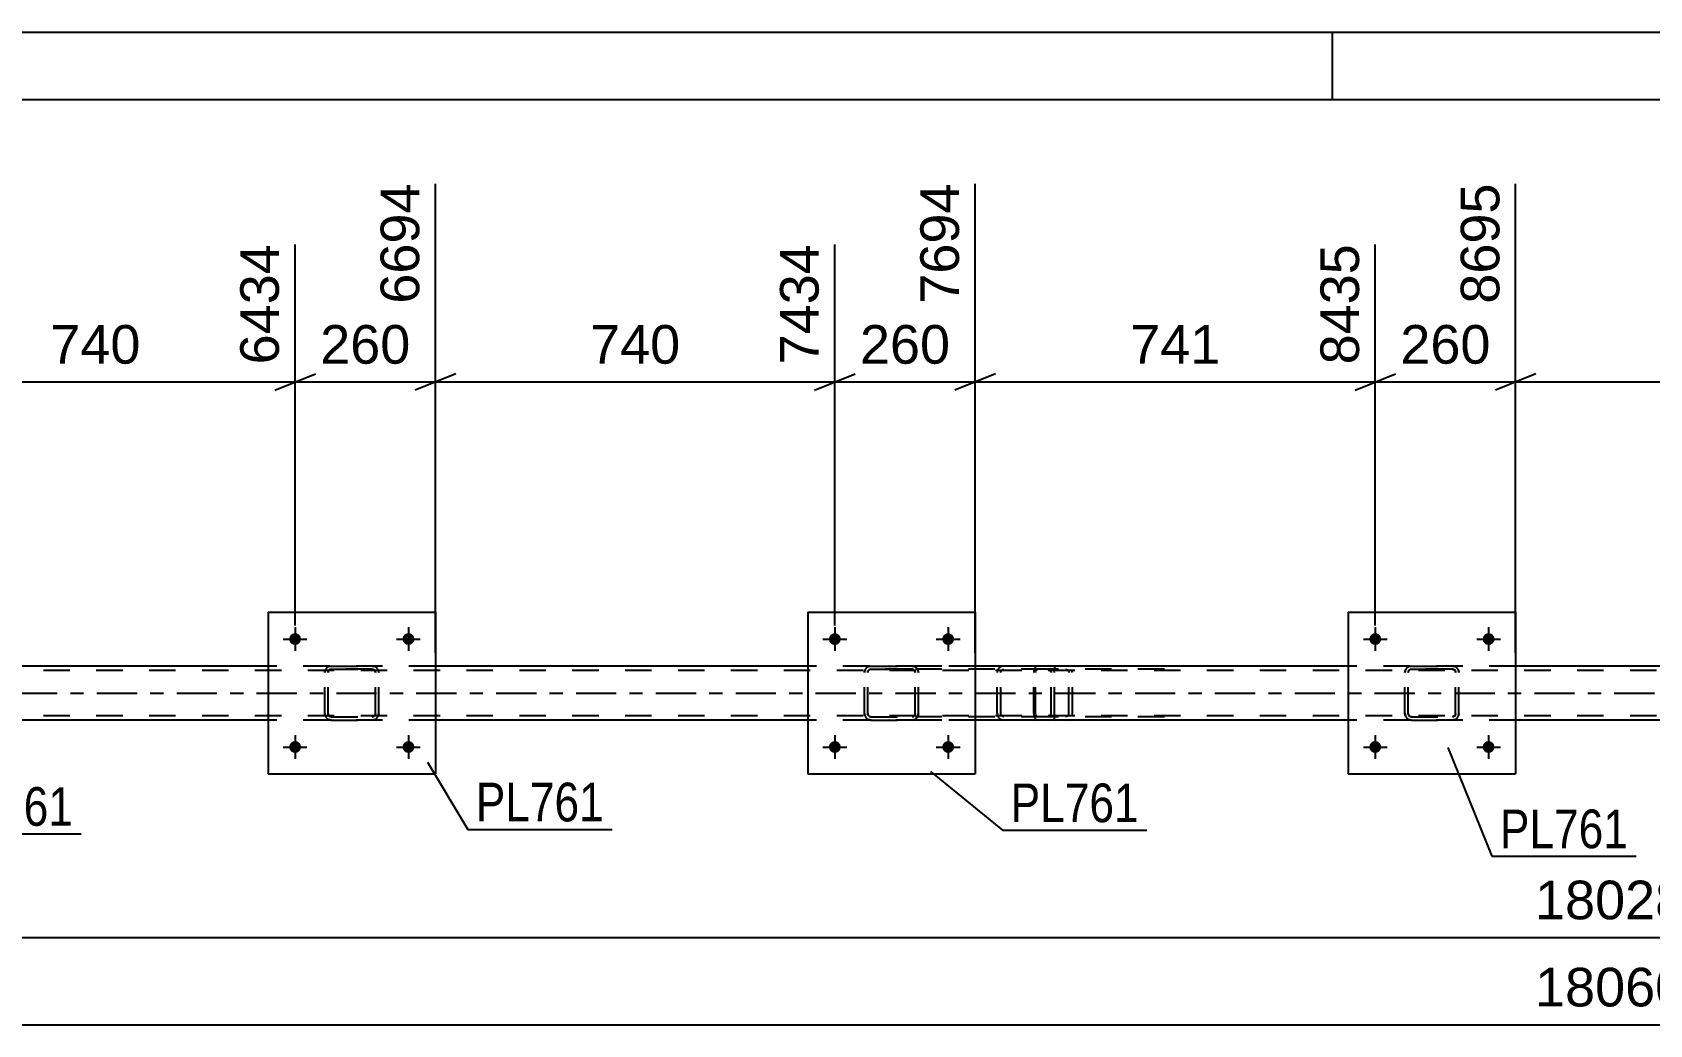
# Model space of a CAD drawing. Header units: millimetres. Extents: x 0 to 841, y 0 to 594.
# Drawn here: x 324.6 to 444.5, y 520.5 to 594 of the extents above; entities that cross this region are included whole.
import ezdxf

# ---------------------------------------------------------------- set-up
doc = ezdxf.new("R2010")
doc.units = ezdxf.units.MM
doc.linetypes.add('DXK_LINE_DOT2', pattern=[3.9198, 1.9599, -1.9599])
doc.linetypes.add('DXK_LINE_DOT3', pattern=[5.9187, 2.979, -0.9799, 0.9799, -0.9799])
doc.styles.add('Arial', font='ARIAL.TTF', dxfattribs={"height": 0.2})
doc.styles.add('Arial Narrow', font='ARIALN.TTF', dxfattribs={"height": 0.2})

# ---------------------------------------------------------------- blocks, each defined once
blk = doc.blocks.new('Unknown-317913800-1115')
at = {"color": 5, "linetype": 'Continuous'}
for p, q in [((841, 594), (0, 594)), ((421, 589), (421, 594)), ((836, 589), (5, 589))]:
    blk.add_line(p, q, dxfattribs=at)
blk = doc.blocks.new('Part-317913800-1880 - 1696')
at = {"color": 7, "linetype": 'DXK_LINE_DOT2'}
for p, q in [((762.52, 546.71), (86.76, 546.71)), ((354.52, 547.03), (342.12, 547.03)), ((394.52, 547.03), (382.12, 547.03)), ((434.57, 547.03), (422.17, 547.03)), ((762.52, 543.35), (86.76, 543.35)), ((354.52, 543.03), (342.12, 543.03)), ((394.52, 543.03), (382.12, 543.03)), ((434.57, 543.03), (422.17, 543.03))]:
    blk.add_line(p, q, dxfattribs=at)
at = {"color": 2, "linetype": 'Continuous'}
for p, q in [((342.12, 547.03), (314.52, 547.03)), ((382.12, 547.03), (354.52, 547.03)), ((422.17, 547.03), (394.52, 547.03)), ((462.12, 547.03), (434.57, 547.03)), ((342.12, 543.03), (314.52, 543.03)), ((382.12, 543.03), (354.52, 543.03)), ((422.17, 543.03), (394.52, 543.03)), ((462.12, 543.03), (434.57, 543.03))]:
    blk.add_line(p, q, dxfattribs=at)
at = {"color": 7, "linetype": 'DXK_LINE_DOT3'}
blk.add_line((86.76, 545.03), (762.52, 545.03), dxfattribs=at)
blk = doc.blocks.new('Part-317913800-1839 - 1696')
at = {"color": 7, "linetype": 'DXK_LINE_DOT2'}
for p, q in [((386.32, 546.55), (386.35, 546.74)), ((386.35, 546.74), (386.32, 546.55)), ((386.56, 546.55), (386.57, 546.64)), ((386.57, 546.64), (386.56, 546.55)), ((386.57, 546.64), (386.63, 546.72)), ((386.63, 546.72), (386.57, 546.64)), ((386.61, 547), (386.8, 547.03)), ((386.8, 547.03), (386.61, 547)), ((386.63, 546.72), (386.7, 546.77)), ((386.7, 546.77), (386.63, 546.72)), ((386.7, 546.77), (386.8, 546.79)), ((386.8, 546.79), (386.7, 546.77)), ((386.8, 547.03), (389.84, 547.03)), ((386.8, 547.03), (386.8, 547.03)), ((386.8, 547.03), (389.84, 547.03)), ((386.8, 546.79), (389.84, 546.79)), ((386.8, 546.79), (386.8, 546.79)), ((389.84, 546.79), (386.8, 546.79)), ((389.84, 547.03), (389.84, 547.03)), ((389.84, 547.03), (390.02, 547)), ((390.02, 547), (389.84, 547.03)), ((389.84, 546.79), (389.84, 546.79)), ((389.84, 546.79), (389.93, 546.77)), ((389.93, 546.77), (389.84, 546.79)), ((389.93, 546.77), (390.01, 546.72)), ((390.01, 546.72), (389.93, 546.77)), ((390.01, 546.72), (390.06, 546.64)), ((390.06, 546.64), (390.01, 546.72)), ((390.06, 546.64), (390.08, 546.55)), ((390.08, 546.55), (390.06, 546.64)), ((390.28, 546.74), (390.32, 546.55)), ((390.32, 546.55), (390.28, 546.74)), ((386.32, 543.51), (386.32, 546.55)), ((386.56, 543.51), (386.56, 546.55)), ((390.08, 543.51), (390.08, 546.55)), ((390.32, 543.51), (390.32, 546.55)), ((386.35, 543.33), (386.32, 543.51)), ((386.32, 543.51), (386.35, 543.33)), ((386.57, 543.42), (386.56, 543.51)), ((386.56, 543.51), (386.57, 543.42)), ((386.63, 543.34), (386.57, 543.42)), ((386.57, 543.42), (386.63, 543.34)), ((386.8, 543.03), (386.61, 543.07)), ((386.61, 543.07), (386.8, 543.03)), ((386.7, 543.29), (386.63, 543.34)), ((386.63, 543.34), (386.7, 543.29)), ((386.8, 543.27), (386.7, 543.29)), ((386.7, 543.29), (386.8, 543.27)), ((386.8, 543.27), (389.84, 543.27)), ((386.8, 543.27), (386.8, 543.27)), ((386.8, 543.27), (389.84, 543.27)), ((386.8, 543.03), (389.84, 543.03)), ((386.8, 543.03), (386.8, 543.03)), ((386.8, 543.03), (389.84, 543.03)), ((389.93, 543.29), (389.84, 543.27)), ((389.84, 543.27), (389.93, 543.29)), ((389.84, 543.27), (389.84, 543.27)), ((390.02, 543.07), (389.84, 543.03)), ((389.84, 543.03), (390.02, 543.07)), ((389.84, 543.03), (389.84, 543.03)), ((390.01, 543.34), (389.93, 543.29)), ((389.93, 543.29), (390.01, 543.34)), ((390.06, 543.42), (390.01, 543.34)), ((390.01, 543.34), (390.06, 543.42)), ((390.08, 543.51), (390.06, 543.42)), ((390.06, 543.42), (390.08, 543.51)), ((390.32, 543.51), (390.28, 543.33)), ((390.28, 543.33), (390.32, 543.51))]:
    blk.add_line(p, q, dxfattribs=at)
at = {"color": 7, "linetype": 'DXK_LINE_DOT3'}
blk.add_line((388.32, 545.03), (388.32, 545.03), dxfattribs=at)
at = {"color": 7, "linetype": 'DXK_LINE_DOT2'}
for centre, start, end in [((386.8, 546.55), 112.5, 157.5), ((386.8, 546.55), 112.5, 157.5), ((389.84, 546.55), 22.5, 67.5), ((389.84, 546.55), 22.5, 67.5), ((386.8, 543.51), 202.5, 247.5), ((386.8, 543.51), 202.5, 247.5), ((389.84, 543.51), 292.5, 337.5), ((389.84, 543.51), 292.5, 337.5)]:
    blk.add_arc(centre, 0.48, start, end, dxfattribs=at)
blk = doc.blocks.new('Part-317913800-1783 - 1696')
at = {"color": 2, "linetype": 'Continuous'}
for p, q in [((382.12, 551.03), (382.12, 539.03)), ((382.12, 551.03), (394.52, 551.03)), ((394.52, 551.03), (394.52, 539.03)), ((382.12, 539.03), (394.52, 539.03))]:
    blk.add_line(p, q, dxfattribs=at)
blk = doc.blocks.new('Part-317913800-1784 - 1696')
at = {"color": 7, "linetype": 'DXK_LINE_DOT2'}
for p, q in [((426.37, 546.55), (426.41, 546.74)), ((426.41, 546.74), (426.37, 546.55)), ((426.61, 546.55), (426.63, 546.64)), ((426.63, 546.64), (426.61, 546.55)), ((426.63, 546.64), (426.68, 546.72)), ((426.68, 546.72), (426.63, 546.64)), ((426.67, 547), (426.85, 547.03)), ((426.85, 547.03), (426.67, 547)), ((426.68, 546.72), (426.76, 546.77)), ((426.76, 546.77), (426.68, 546.72)), ((426.76, 546.77), (426.85, 546.79)), ((426.85, 546.79), (426.76, 546.77)), ((426.85, 547.03), (429.89, 547.03)), ((426.85, 547.03), (426.85, 547.03)), ((426.85, 547.03), (429.89, 547.03)), ((426.85, 546.79), (429.89, 546.79)), ((426.85, 546.79), (426.85, 546.79)), ((429.89, 546.79), (426.85, 546.79)), ((429.89, 547.03), (429.89, 547.03)), ((429.89, 547.03), (430.07, 547)), ((430.07, 547), (429.89, 547.03)), ((429.89, 546.79), (429.89, 546.79)), ((429.89, 546.79), (429.98, 546.77)), ((429.98, 546.77), (429.89, 546.79)), ((429.98, 546.77), (430.06, 546.72)), ((430.06, 546.72), (429.98, 546.77)), ((430.06, 546.72), (430.11, 546.64)), ((430.11, 546.64), (430.06, 546.72)), ((430.11, 546.64), (430.13, 546.55)), ((430.13, 546.55), (430.11, 546.64)), ((430.33, 546.74), (430.37, 546.55)), ((430.37, 546.55), (430.33, 546.74)), ((426.37, 543.51), (426.37, 546.55)), ((426.61, 543.51), (426.61, 546.55)), ((430.13, 543.51), (430.13, 546.55)), ((430.37, 543.51), (430.37, 546.55)), ((426.41, 543.33), (426.37, 543.51)), ((426.37, 543.51), (426.41, 543.33)), ((426.63, 543.42), (426.61, 543.51)), ((426.61, 543.51), (426.63, 543.42)), ((426.68, 543.34), (426.63, 543.42)), ((426.63, 543.42), (426.68, 543.34)), ((426.85, 543.03), (426.67, 543.07)), ((426.67, 543.07), (426.85, 543.03)), ((426.76, 543.29), (426.68, 543.34)), ((426.68, 543.34), (426.76, 543.29)), ((426.85, 543.27), (426.76, 543.29)), ((426.76, 543.29), (426.85, 543.27)), ((426.85, 543.27), (429.89, 543.27)), ((426.85, 543.27), (426.85, 543.27)), ((426.85, 543.27), (429.89, 543.27)), ((426.85, 543.03), (429.89, 543.03)), ((426.85, 543.03), (426.85, 543.03)), ((426.85, 543.03), (429.89, 543.03)), ((429.98, 543.29), (429.89, 543.27)), ((429.89, 543.27), (429.98, 543.29)), ((429.89, 543.27), (429.89, 543.27)), ((430.07, 543.07), (429.89, 543.03)), ((429.89, 543.03), (430.07, 543.07)), ((429.89, 543.03), (429.89, 543.03)), ((430.06, 543.34), (429.98, 543.29)), ((429.98, 543.29), (430.06, 543.34)), ((430.11, 543.42), (430.06, 543.34)), ((430.06, 543.34), (430.11, 543.42)), ((430.13, 543.51), (430.11, 543.42)), ((430.11, 543.42), (430.13, 543.51)), ((430.37, 543.51), (430.33, 543.33)), ((430.33, 543.33), (430.37, 543.51))]:
    blk.add_line(p, q, dxfattribs=at)
at = {"color": 7, "linetype": 'DXK_LINE_DOT3'}
blk.add_line((428.37, 545.03), (428.37, 545.03), dxfattribs=at)
at = {"color": 7, "linetype": 'DXK_LINE_DOT2'}
for centre, start, end in [((426.85, 546.55), 112.5, 157.5), ((426.85, 546.55), 112.5, 157.5), ((429.89, 546.55), 22.5, 67.5), ((429.89, 546.55), 22.5, 67.5), ((426.85, 543.51), 202.5, 247.5), ((426.85, 543.51), 202.5, 247.5), ((429.89, 543.51), 292.5, 337.5), ((429.89, 543.51), 292.5, 337.5)]:
    blk.add_arc(centre, 0.48, start, end, dxfattribs=at)
blk = doc.blocks.new('Part-317913800-1789 - 1696')
at = {"color": 2, "linetype": 'Continuous'}
for p, q in [((422.17, 551.03), (422.17, 539.03)), ((422.17, 551.03), (434.57, 551.03)), ((434.57, 551.03), (434.57, 539.03)), ((422.17, 539.03), (434.57, 539.03))]:
    blk.add_line(p, q, dxfattribs=at)
blk = doc.blocks.new('Part-317913800-1895 - 1696')
at = {"color": 7, "linetype": 'DXK_LINE_DOT2'}
for p, q in [((399.9, 547.03), (388.12, 547.03)), ((399.9, 546.79), (388.12, 546.79)), ((396.18, 546.71), (396.15, 546.55)), ((396.19, 546.74), (396.18, 546.71)), ((396.41, 546.55), (396.43, 546.64)), ((396.43, 546.64), (396.48, 546.72)), ((396.66, 547.03), (396.47, 547)), ((396.48, 546.72), (396.56, 546.77)), ((396.56, 546.77), (396.66, 546.79)), ((400.09, 547), (399.9, 547.03)), ((399.9, 546.79), (399.99, 546.77)), ((399.99, 546.77), (400.08, 546.72)), ((400.08, 546.72), (400.13, 546.64)), ((400.13, 546.64), (400.15, 546.55)), ((400.37, 546.71), (400.37, 546.74)), ((400.41, 546.55), (400.37, 546.71)), ((396.15, 543.51), (396.15, 546.55)), ((396.41, 543.51), (396.41, 546.55)), ((400.15, 543.51), (400.15, 546.55)), ((400.41, 543.51), (400.41, 546.55)), ((399.9, 543.27), (388.12, 543.27)), ((399.9, 543.03), (388.12, 543.03)), ((396.15, 543.51), (396.17, 543.43)), ((396.17, 543.43), (396.19, 543.33)), ((396.42, 543.45), (396.41, 543.51)), ((396.43, 543.42), (396.42, 543.45)), ((396.48, 543.34), (396.43, 543.42)), ((396.47, 543.07), (396.66, 543.03)), ((396.56, 543.29), (396.48, 543.34)), ((396.66, 543.27), (396.56, 543.29)), ((399.99, 543.29), (399.9, 543.27)), ((399.9, 543.03), (400.09, 543.07)), ((400.08, 543.34), (399.99, 543.29)), ((400.13, 543.42), (400.08, 543.34)), ((400.13, 543.42), (400.14, 543.45)), ((400.14, 543.45), (400.15, 543.51)), ((400.37, 543.33), (400.39, 543.43)), ((400.39, 543.43), (400.41, 543.51))]:
    blk.add_line(p, q, dxfattribs=at)
for centre, start, end in [((396.64, 546.53), 110.7583, 155.68), ((396.64, 543.53), 204.32, 249.2417)]:
    blk.add_arc(centre, 0.496, start, end, dxfattribs=at)
blk = doc.blocks.new('Part-317913800-1898 - 1696')
at = {"color": 7, "linetype": 'DXK_LINE_DOT2'}
for p, q in [((398.88, 546.74), (398.86, 546.55)), ((398.94, 546.89), (398.88, 546.74)), ((399.03, 547), (398.94, 546.89)), ((399, 546.55), (399.01, 546.64)), ((399.01, 546.64), (399.04, 546.72)), ((399.13, 547.03), (399.03, 547)), ((399.04, 546.72), (399.08, 546.77)), ((399.08, 546.77), (399.13, 546.79)), ((408.54, 547.03), (399.13, 547.03)), ((408.54, 546.79), (399.13, 546.79)), ((400.41, 547.03), (400.41, 546.79)), ((401.41, 547), (401.22, 547.03)), ((401.22, 546.79), (401.32, 546.77)), ((401.32, 546.77), (401.4, 546.72)), ((401.4, 546.72), (401.45, 546.64)), ((401.45, 546.64), (401.47, 546.55)), ((401.69, 546.71), (401.69, 546.74)), ((401.73, 546.55), (401.69, 546.71)), ((398.86, 543.51), (398.86, 546.55)), ((399, 543.51), (399, 546.55)), ((401.47, 543.51), (401.47, 546.55)), ((401.73, 543.51), (401.73, 546.55)), ((398.86, 543.51), (398.88, 543.33)), ((398.88, 543.33), (398.94, 543.17)), ((398.94, 543.17), (399.03, 543.07)), ((399.01, 543.42), (399, 543.51)), ((399.04, 543.34), (399.01, 543.42)), ((399.03, 543.07), (399.13, 543.03)), ((399.08, 543.29), (399.04, 543.34)), ((399.13, 543.27), (399.08, 543.29)), ((408.54, 543.27), (399.13, 543.27)), ((408.54, 543.03), (399.13, 543.03)), ((400.41, 543.03), (400.41, 543.27)), ((401.32, 543.29), (401.22, 543.27)), ((401.22, 543.03), (401.41, 543.07)), ((401.4, 543.34), (401.32, 543.29)), ((401.45, 543.42), (401.4, 543.34)), ((401.45, 543.42), (401.46, 543.45)), ((401.46, 543.45), (401.47, 543.51)), ((401.69, 543.33), (401.71, 543.43)), ((401.71, 543.43), (401.73, 543.51))]:
    blk.add_line(p, q, dxfattribs=at)
blk = doc.blocks.new('Part-317913800-1933 - 1696')
at = {"color": 7, "linetype": 'DXK_LINE_DOT2'}
for p, q in [((346.32, 546.55), (346.35, 546.74)), ((346.35, 546.74), (346.32, 546.55)), ((346.56, 546.55), (346.58, 546.64)), ((346.58, 546.64), (346.56, 546.55)), ((346.58, 546.64), (346.63, 546.72)), ((346.63, 546.72), (346.58, 546.64)), ((346.61, 547), (346.8, 547.03)), ((346.8, 547.03), (346.61, 547)), ((346.63, 546.72), (346.7, 546.77)), ((346.7, 546.77), (346.63, 546.72)), ((346.7, 546.77), (346.8, 546.79)), ((346.8, 546.79), (346.7, 546.77)), ((346.8, 547.03), (349.84, 547.03)), ((346.8, 547.03), (346.8, 547.03)), ((346.8, 547.03), (349.84, 547.03)), ((346.8, 546.79), (349.84, 546.79)), ((346.8, 546.79), (346.8, 546.79)), ((349.84, 546.79), (346.8, 546.79)), ((349.84, 547.03), (349.84, 547.03)), ((349.84, 547.03), (350.02, 547)), ((350.02, 547), (349.84, 547.03)), ((349.84, 546.79), (349.84, 546.79)), ((349.84, 546.79), (349.93, 546.77)), ((349.93, 546.77), (349.84, 546.79)), ((349.93, 546.77), (350.01, 546.72)), ((350.01, 546.72), (349.93, 546.77)), ((350.01, 546.72), (350.06, 546.64)), ((350.06, 546.64), (350.01, 546.72)), ((350.06, 546.64), (350.08, 546.55)), ((350.08, 546.55), (350.06, 546.64)), ((350.28, 546.74), (350.32, 546.55)), ((350.32, 546.55), (350.28, 546.74)), ((346.32, 543.51), (346.32, 546.55)), ((346.56, 543.51), (346.56, 546.55)), ((350.08, 543.51), (350.08, 546.55)), ((350.32, 543.51), (350.32, 546.55)), ((346.35, 543.33), (346.32, 543.51)), ((346.32, 543.51), (346.35, 543.33)), ((346.58, 543.42), (346.56, 543.51)), ((346.56, 543.51), (346.58, 543.42)), ((346.63, 543.34), (346.58, 543.42)), ((346.58, 543.42), (346.63, 543.34)), ((346.8, 543.03), (346.61, 543.07)), ((346.61, 543.07), (346.8, 543.03)), ((346.7, 543.29), (346.63, 543.34)), ((346.63, 543.34), (346.7, 543.29)), ((346.8, 543.27), (346.7, 543.29)), ((346.7, 543.29), (346.8, 543.27)), ((346.8, 543.27), (349.84, 543.27)), ((346.8, 543.27), (346.8, 543.27)), ((346.8, 543.27), (349.84, 543.27)), ((346.8, 543.03), (349.84, 543.03)), ((346.8, 543.03), (346.8, 543.03)), ((346.8, 543.03), (349.84, 543.03)), ((349.93, 543.29), (349.84, 543.27)), ((349.84, 543.27), (349.93, 543.29)), ((349.84, 543.27), (349.84, 543.27)), ((350.02, 543.07), (349.84, 543.03)), ((349.84, 543.03), (350.02, 543.07)), ((349.84, 543.03), (349.84, 543.03)), ((350.01, 543.34), (349.93, 543.29)), ((349.93, 543.29), (350.01, 543.34)), ((350.06, 543.42), (350.01, 543.34)), ((350.01, 543.34), (350.06, 543.42)), ((350.08, 543.51), (350.06, 543.42)), ((350.06, 543.42), (350.08, 543.51)), ((350.32, 543.51), (350.28, 543.33)), ((350.28, 543.33), (350.32, 543.51))]:
    blk.add_line(p, q, dxfattribs=at)
at = {"color": 7, "linetype": 'DXK_LINE_DOT3'}
blk.add_line((348.32, 545.03), (348.32, 545.03), dxfattribs=at)
at = {"color": 7, "linetype": 'DXK_LINE_DOT2'}
for centre, start, end in [((346.8, 546.55), 112.5, 157.5), ((346.8, 546.55), 112.5, 157.5), ((349.84, 546.55), 22.5, 67.5), ((349.84, 546.55), 22.5, 67.5), ((346.8, 543.51), 202.5, 247.5), ((346.8, 543.51), 202.5, 247.5), ((349.84, 543.51), 292.5, 337.5), ((349.84, 543.51), 292.5, 337.5)]:
    blk.add_arc(centre, 0.48, start, end, dxfattribs=at)
blk = doc.blocks.new('Part-317913800-1938 - 1696')
at = {"color": 2, "linetype": 'Continuous'}
for p, q in [((342.12, 551.03), (342.12, 539.03)), ((342.12, 551.03), (354.52, 551.03)), ((354.52, 551.03), (354.52, 539.03)), ((342.12, 539.03), (354.52, 539.03))]:
    blk.add_line(p, q, dxfattribs=at)
blk = doc.blocks.new('Bolt-317913800-1943 - 1696')
at = {"linetype": 'Continuous'}
for points in [[(424.61, 549.03, -1), (423.73, 549.03, -1)], [(433.01, 549.03, -1), (432.13, 549.03, -1)]]:
    blk.add_hatch(color=1, dxfattribs=at).paths.add_polyline_path(points)
at = {"color": 1, "linetype": 'Continuous'}
for p, q in [((423.29, 549.03), (425.05, 549.03)), ((424.17, 549.91), (424.17, 548.15)), ((431.69, 549.03), (433.45, 549.03)), ((432.57, 549.91), (432.57, 548.15))]:
    blk.add_line(p, q, dxfattribs=at)
blk = doc.blocks.new('Bolt-317913800-1944 - 1696')
at = {"linetype": 'Continuous'}
for points in [[(424.61, 541.03, -1), (423.73, 541.03, -1)], [(433.01, 541.03, -1), (432.13, 541.03, -1)]]:
    blk.add_hatch(color=1, dxfattribs=at).paths.add_polyline_path(points)
at = {"color": 1, "linetype": 'Continuous'}
for p, q in [((424.17, 541.91), (424.17, 540.15)), ((432.57, 541.91), (432.57, 540.15)), ((423.29, 541.03), (425.05, 541.03)), ((431.69, 541.03), (433.45, 541.03))]:
    blk.add_line(p, q, dxfattribs=at)
blk = doc.blocks.new('Bolt-317913800-1948 - 1696')
at = {"linetype": 'Continuous'}
for points in [[(344.56, 541.03, -1), (343.68, 541.03, -1)], [(352.96, 541.03, -1), (352.08, 541.03, -1)]]:
    blk.add_hatch(color=1, dxfattribs=at).paths.add_polyline_path(points)
at = {"color": 1, "linetype": 'Continuous'}
for p, q in [((344.12, 541.91), (344.12, 540.15)), ((352.52, 541.91), (352.52, 540.15)), ((343.24, 541.03), (345, 541.03)), ((351.64, 541.03), (353.4, 541.03))]:
    blk.add_line(p, q, dxfattribs=at)
blk = doc.blocks.new('Bolt-317913800-1957 - 1696')
at = {"linetype": 'Continuous'}
for points in [[(384.56, 549.03, -1), (383.68, 549.03, -1)], [(392.96, 549.03, -1), (392.08, 549.03, -1)]]:
    blk.add_hatch(color=1, dxfattribs=at).paths.add_polyline_path(points)
at = {"color": 1, "linetype": 'Continuous'}
for p, q in [((383.24, 549.03), (385, 549.03)), ((384.12, 549.91), (384.12, 548.15)), ((391.64, 549.03), (393.4, 549.03)), ((392.52, 549.91), (392.52, 548.15))]:
    blk.add_line(p, q, dxfattribs=at)
blk = doc.blocks.new('Bolt-317913800-1958 - 1696')
at = {"linetype": 'Continuous'}
for points in [[(384.56, 541.03, -1), (383.68, 541.03, -1)], [(392.96, 541.03, -1), (392.08, 541.03, -1)]]:
    blk.add_hatch(color=1, dxfattribs=at).paths.add_polyline_path(points)
at = {"color": 1, "linetype": 'Continuous'}
for p, q in [((384.12, 541.91), (384.12, 540.15)), ((392.52, 541.91), (392.52, 540.15)), ((383.24, 541.03), (385, 541.03)), ((391.64, 541.03), (393.4, 541.03))]:
    blk.add_line(p, q, dxfattribs=at)
blk = doc.blocks.new('Bolt-317913800-1959 - 1696')
at = {"linetype": 'Continuous'}
for points in [[(344.56, 549.03, -1), (343.68, 549.03, -1)], [(352.96, 549.03, -1), (352.08, 549.03, -1)]]:
    blk.add_hatch(color=1, dxfattribs=at).paths.add_polyline_path(points)
at = {"color": 1, "linetype": 'Continuous'}
for p, q in [((343.24, 549.03), (345, 549.03)), ((344.12, 549.91), (344.12, 548.15)), ((351.64, 549.03), (353.4, 549.03)), ((352.52, 549.91), (352.52, 548.15))]:
    blk.add_line(p, q, dxfattribs=at)
blk = doc.blocks.new('StraightDimension-317913800-14455 - 1696')
at = {"color": 7, "linetype": 'Continuous'}
blk.add_line((86.76, 526.91), (796.37, 526.91), dxfattribs=at)
at = {"color": 0}
blk.add_wipeout([(447.73, 527.66), (447.73, 531.86), (435.41, 531.86), (435.41, 527.66)], dxfattribs=at)
at = {"color": 3, "style": 'Arial'}
blk.add_text('18028', height=2.865, dxfattribs=at).set_placement((436.01, 528.26))
blk = doc.blocks.new('StraightDimension-317913800-2034 - 1696')
at = {"color": 7, "linetype": 'Continuous'}
blk.add_line((86.12, 520.45), (797.01, 520.45), dxfattribs=at)
at = {"color": 0}
blk.add_wipeout([(447.73, 521.2), (447.73, 525.4), (435.41, 525.4), (435.41, 521.2)], dxfattribs=at)
at = {"color": 3, "style": 'Arial'}
blk.add_text('18060', height=2.865, dxfattribs=at).set_placement((436.01, 521.8))
blk = doc.blocks.new('StraightDimension-317913800-15367 - 1696')
at = {"color": 7, "linetype": 'Continuous'}
for p, q in [((434.57, 548.03), (434.57, 582.78)), ((464.12, 550.03), (464.12, 578.28)), ((436.07, 568.69), (433.07, 567.49)), ((462.62, 567.49), (465.62, 568.69)), ((434.57, 568.09), (464.12, 568.09))]:
    blk.add_line(p, q, dxfattribs=at)
at = {"color": 0}
blk.add_wipeout([(453.28, 568.84), (453.28, 573.04), (445.41, 573.04), (445.41, 568.84)], dxfattribs=at)
at = {"color": 3, "style": 'Arial'}
blk.add_text('739', height=2.865, dxfattribs=at).set_placement((446.01, 569.44))
at = {"color": 0, "linetype": 'Continuous'}
blk.add_wipeout([(463.52, 578.88), (459.32, 578.88), (459.32, 568.79), (463.52, 568.79)], dxfattribs=at)
at = {"color": 3, "linetype": 'Continuous', "style": 'Arial'}
blk.add_text('9434', height=2.865, rotation=90.0002, dxfattribs=at).set_placement((462.92, 569.39))
blk = doc.blocks.new('StraightDimension-317913800-15368 - 1696')
at = {"color": 7, "linetype": 'Continuous'}
for p, q in [((434.57, 548.03), (434.57, 582.78)), ((424.17, 550.03), (424.17, 578.28)), ((422.67, 567.49), (425.67, 568.69)), ((436.07, 568.69), (433.07, 567.49)), ((424.17, 568.09), (434.57, 568.09))]:
    blk.add_line(p, q, dxfattribs=at)
at = {"color": 0}
blk.add_wipeout([(433.3, 568.84), (433.3, 573.04), (425.43, 573.04), (425.43, 568.84)], dxfattribs=at)
at = {"color": 3, "style": 'Arial'}
blk.add_text('260', height=2.865, dxfattribs=at).set_placement((426.03, 569.44))
at = {"color": 0, "linetype": 'Continuous'}
blk.add_wipeout([(433.97, 583.38), (429.77, 583.38), (429.77, 573.29), (433.97, 573.29)], dxfattribs=at)
at = {"color": 3, "linetype": 'Continuous', "style": 'Arial'}
blk.add_text('8695', height=2.865, rotation=90.0002, dxfattribs=at).set_placement((433.37, 573.89))
blk = doc.blocks.new('StraightDimension-317913800-15369 - 1696')
at = {"color": 7, "linetype": 'Continuous'}
for p, q in [((394.52, 548.03), (394.52, 582.78)), ((424.17, 550.03), (424.17, 578.28)), ((396.02, 568.69), (393.02, 567.49)), ((422.67, 567.49), (425.67, 568.69)), ((394.52, 568.09), (424.17, 568.09))]:
    blk.add_line(p, q, dxfattribs=at)
at = {"color": 0}
blk.add_wipeout([(413.28, 568.84), (413.28, 573.04), (405.41, 573.04), (405.41, 568.84)], dxfattribs=at)
at = {"color": 3, "style": 'Arial'}
blk.add_text('741', height=2.865, dxfattribs=at).set_placement((406.01, 569.44))
at = {"color": 0, "linetype": 'Continuous'}
blk.add_wipeout([(423.57, 578.88), (419.37, 578.88), (419.37, 568.79), (423.57, 568.79)], dxfattribs=at)
at = {"color": 3, "linetype": 'Continuous', "style": 'Arial'}
blk.add_text('8435', height=2.865, rotation=90.0002, dxfattribs=at).set_placement((422.97, 569.39))
blk = doc.blocks.new('StraightDimension-317913800-15370 - 1696')
at = {"color": 7, "linetype": 'Continuous'}
for p, q in [((394.52, 548.03), (394.52, 582.78)), ((384.12, 550.03), (384.12, 578.28)), ((382.62, 567.49), (385.62, 568.69)), ((396.02, 568.69), (393.02, 567.49)), ((384.12, 568.09), (394.52, 568.09))]:
    blk.add_line(p, q, dxfattribs=at)
at = {"color": 0}
blk.add_wipeout([(393.25, 568.84), (393.25, 573.04), (385.38, 573.04), (385.38, 568.84)], dxfattribs=at)
at = {"color": 3, "style": 'Arial'}
blk.add_text('260', height=2.865, dxfattribs=at).set_placement((385.98, 569.44))
at = {"color": 0, "linetype": 'Continuous'}
blk.add_wipeout([(393.92, 583.38), (389.72, 583.38), (389.72, 573.29), (393.92, 573.29)], dxfattribs=at)
at = {"color": 3, "linetype": 'Continuous', "style": 'Arial'}
blk.add_text('7694', height=2.865, rotation=90.0002, dxfattribs=at).set_placement((393.32, 573.89))
blk = doc.blocks.new('StraightDimension-317913800-15371 - 1696')
at = {"color": 7, "linetype": 'Continuous'}
for p, q in [((354.52, 548.03), (354.52, 582.78)), ((384.12, 550.03), (384.12, 578.28)), ((356.02, 568.69), (353.02, 567.49)), ((382.62, 567.49), (385.62, 568.69)), ((354.52, 568.09), (384.12, 568.09))]:
    blk.add_line(p, q, dxfattribs=at)
at = {"color": 0}
blk.add_wipeout([(373.25, 568.84), (373.25, 573.04), (365.38, 573.04), (365.38, 568.84)], dxfattribs=at)
at = {"color": 3, "style": 'Arial'}
blk.add_text('740', height=2.865, dxfattribs=at).set_placement((365.98, 569.44))
at = {"color": 0, "linetype": 'Continuous'}
blk.add_wipeout([(383.52, 578.88), (379.32, 578.88), (379.32, 568.79), (383.52, 568.79)], dxfattribs=at)
at = {"color": 3, "linetype": 'Continuous', "style": 'Arial'}
blk.add_text('7434', height=2.865, rotation=90.0002, dxfattribs=at).set_placement((382.92, 569.39))
blk = doc.blocks.new('StraightDimension-317913800-15372 - 1696')
at = {"color": 7, "linetype": 'Continuous'}
for p, q in [((354.52, 548.03), (354.52, 582.78)), ((344.12, 550.03), (344.12, 578.28)), ((342.62, 567.49), (345.62, 568.69)), ((356.02, 568.69), (353.02, 567.49)), ((344.12, 568.09), (354.52, 568.09))]:
    blk.add_line(p, q, dxfattribs=at)
at = {"color": 0}
blk.add_wipeout([(353.25, 568.84), (353.25, 573.04), (345.38, 573.04), (345.38, 568.84)], dxfattribs=at)
at = {"color": 3, "style": 'Arial'}
blk.add_text('260', height=2.865, dxfattribs=at).set_placement((345.98, 569.44))
at = {"color": 0, "linetype": 'Continuous'}
blk.add_wipeout([(353.92, 583.38), (349.72, 583.38), (349.72, 573.29), (353.92, 573.29)], dxfattribs=at)
at = {"color": 3, "linetype": 'Continuous', "style": 'Arial'}
blk.add_text('6694', height=2.865, rotation=90.0002, dxfattribs=at).set_placement((353.32, 573.89))
blk = doc.blocks.new('StraightDimension-317913800-15373 - 1696')
at = {"color": 7, "linetype": 'Continuous'}
for p, q in [((314.52, 548.03), (314.52, 582.78)), ((344.12, 550.03), (344.12, 578.28)), ((316.02, 568.69), (313.02, 567.49)), ((342.62, 567.49), (345.62, 568.69)), ((314.52, 568.09), (344.12, 568.09))]:
    blk.add_line(p, q, dxfattribs=at)
at = {"color": 0}
blk.add_wipeout([(333.25, 568.84), (333.25, 573.04), (325.38, 573.04), (325.38, 568.84)], dxfattribs=at)
at = {"color": 3, "style": 'Arial'}
blk.add_text('740', height=2.865, dxfattribs=at).set_placement((325.98, 569.44))
at = {"color": 0, "linetype": 'Continuous'}
blk.add_wipeout([(343.52, 578.88), (339.32, 578.88), (339.32, 568.79), (343.52, 568.79)], dxfattribs=at)
at = {"color": 3, "linetype": 'Continuous', "style": 'Arial'}
blk.add_text('6434', height=2.865, rotation=90.0002, dxfattribs=at).set_placement((342.92, 569.39))
blk = doc.blocks.new('Mark-317913800-1779 - 1696')
at = {"color": 30, "linetype": 'Continuous'}
for p, q in [((391.21, 539.21), (396.55, 534.86)), ((396.55, 534.86), (407.25, 534.86))]:
    blk.add_line(p, q, dxfattribs=at)
at = {"color": 0}
blk.add_wipeout([(406.65, 535.46), (406.65, 538.46), (397.15, 538.46), (397.15, 535.46)], dxfattribs=at)
blk.add_wipeout([(406.65, 535.46), (406.65, 538.46), (397.15, 538.46), (397.15, 535.46)], dxfattribs=at)
at = {"color": 3, "style": 'Arial Narrow'}
blk.add_text('PL761', height=2.863, dxfattribs=at).set_placement((397.15, 535.46))
blk = doc.blocks.new('Mark-317913800-1785 - 1696')
at = {"color": 30, "linetype": 'Continuous'}
for p, q in [((429.56, 541), (432.81, 532.93)), ((432.81, 532.93), (443.51, 532.93))]:
    blk.add_line(p, q, dxfattribs=at)
at = {"color": 0}
blk.add_wipeout([(442.91, 533.53), (442.91, 536.53), (433.41, 536.53), (433.41, 533.53)], dxfattribs=at)
blk.add_wipeout([(442.91, 533.53), (442.91, 536.53), (433.41, 536.53), (433.41, 533.53)], dxfattribs=at)
at = {"color": 3, "style": 'Arial Narrow'}
blk.add_text('PL761', height=2.863, dxfattribs=at).set_placement((433.41, 533.53))
blk = doc.blocks.new('Mark-317913800-1934 - 1696')
at = {"color": 30, "linetype": 'Continuous'}
for p, q in [((353.93, 539.9), (356.91, 534.92)), ((356.91, 534.92), (367.61, 534.92))]:
    blk.add_line(p, q, dxfattribs=at)
at = {"color": 0}
blk.add_wipeout([(367.01, 535.52), (367.01, 538.52), (357.51, 538.52), (357.51, 535.52)], dxfattribs=at)
blk.add_wipeout([(367.01, 535.52), (367.01, 538.52), (357.51, 538.52), (357.51, 535.52)], dxfattribs=at)
at = {"color": 3, "style": 'Arial Narrow'}
blk.add_text('PL761', height=2.863, dxfattribs=at).set_placement((357.51, 535.52))
blk = doc.blocks.new('Mark-317913800-1975 - 1696')
at = {"color": 30, "linetype": 'Continuous'}
for p, q in [((313.36, 539.73), (317.57, 534.59)), ((317.57, 534.59), (328.27, 534.59))]:
    blk.add_line(p, q, dxfattribs=at)
at = {"color": 0}
blk.add_wipeout([(327.67, 535.19), (327.67, 538.19), (318.17, 538.19), (318.17, 535.19)], dxfattribs=at)
blk.add_wipeout([(327.67, 535.19), (327.67, 538.19), (318.17, 538.19), (318.17, 535.19)], dxfattribs=at)
at = {"color": 3, "style": 'Arial Narrow'}
blk.add_text('PL761', height=2.863, dxfattribs=at).set_placement((318.17, 535.19))

msp = doc.modelspace()

# ---------------------------------------------------------------- block references
for name in ['Unknown-317913800-1115', 'Part-317913800-1938 - 1696', 'Part-317913800-1783 - 1696', 'Part-317913800-1789 - 1696', 'Bolt-317913800-1959 - 1696', 'Bolt-317913800-1957 - 1696', 'Bolt-317913800-1943 - 1696', 'Part-317913800-1880 - 1696', 'Part-317913800-1933 - 1696', 'Part-317913800-1839 - 1696', 'Part-317913800-1895 - 1696', 'Part-317913800-1898 - 1696', 'Part-317913800-1784 - 1696', 'Bolt-317913800-1948 - 1696', 'Bolt-317913800-1958 - 1696', 'Bolt-317913800-1944 - 1696']:
    msp.add_blockref(name, (0, 0))

# ---------------------------------------------------------------- next in the draw order: block references
msp.add_blockref('StraightDimension-317913800-14455 - 1696', (0, 0))

# ---------------------------------------------------------------- next in the draw order: block references
for name in ['StraightDimension-317913800-15367 - 1696', 'StraightDimension-317913800-2034 - 1696']:
    msp.add_blockref(name, (0, 0))

# ---------------------------------------------------------------- next in the draw order: block references
for name in ['StraightDimension-317913800-15368 - 1696', 'Mark-317913800-1785 - 1696', 'Mark-317913800-1975 - 1696', 'Mark-317913800-1934 - 1696', 'Mark-317913800-1779 - 1696']:
    msp.add_blockref(name, (0, 0))

# ---------------------------------------------------------------- next in the draw order: block references
msp.add_blockref('StraightDimension-317913800-15369 - 1696', (0, 0))

# ---------------------------------------------------------------- next in the draw order: block references
msp.add_blockref('StraightDimension-317913800-15370 - 1696', (0, 0))

# ---------------------------------------------------------------- next in the draw order: block references
msp.add_blockref('StraightDimension-317913800-15371 - 1696', (0, 0))

# ---------------------------------------------------------------- next in the draw order: block references
msp.add_blockref('StraightDimension-317913800-15372 - 1696', (0, 0))

# ---------------------------------------------------------------- next in the draw order: block references
msp.add_blockref('StraightDimension-317913800-15373 - 1696', (0, 0))

doc.saveas('drawing.dxf')
